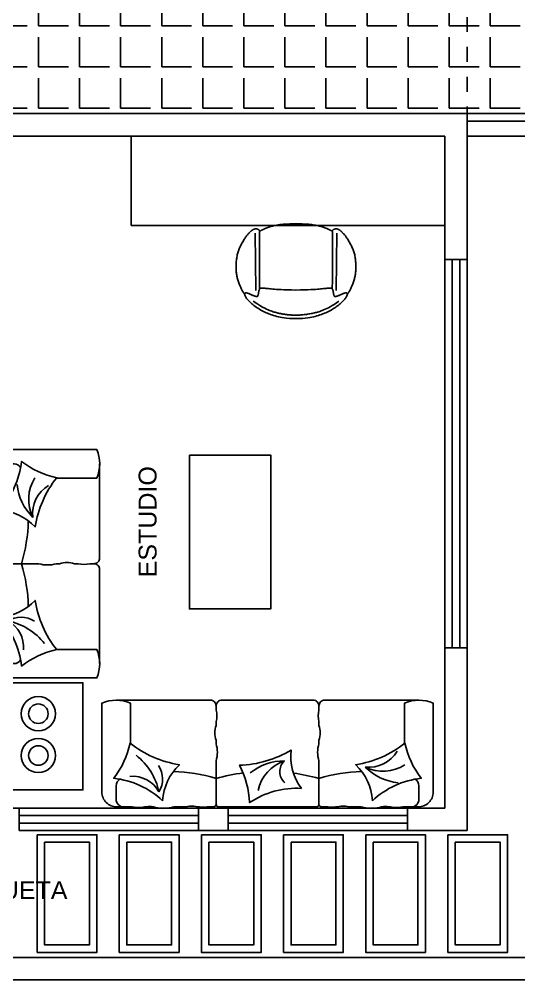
# Model space of a CAD drawing. Header units: inches. Extents: x -370 to 18, y -197 to 199.
# Drawn here: x -4.03 to -0.69, y 36.95 to 43.38 of the extents above; entities that cross this region are included whole.
import ezdxf

# ---------------------------------------------------------------- set-up
doc = ezdxf.new("R2010")
doc.units = ezdxf.units.IN
doc.header["$MEASUREMENT"] = 0
doc.linetypes.add('RAYITAS', pattern=[0.375, 0.25, -0.125])
doc.layers.add('artefactos', color=1, linetype='Continuous')
doc.layers.add('MUEBLES', color=7, linetype='Continuous')
doc.styles.get("Standard").update_dxf_attribs({"font": 'arial.ttf'})
pattern_1 = [(0, (-57.25582, 87.06278), (0, 0.275), [0.2, -0.075]), (90, (-57.25582, 87.06278), (-0.275, 2e-17), [0.2, -0.075])]

# ---------------------------------------------------------------- blocks, each defined once
blk = doc.blocks.new('mueble 3')
at = {"layer": 'artefactos', "color": 1}
for p, q in [((-0.6187, 0), (-0.5569, 0)), ((-0.3242, 0), (0.3242, 0)), ((0.6187, 0), (0.5569, 0)), ((0.6187, 0), (0.5569, 0)), ((0.9636, 0), (0.9162, 0)), ((-1.0136, -0.1422), (-1.0136, -0.05)), ((-1.0136, -0.1422), (-1.0136, -0.05)), ((-0.9636, 0), (-0.9162, 0)), ((-0.4595, 0), (-0.4618, 0)), ((-0.395, 0), (-0.3643, 0)), ((-0.3443, -0.02), (-0.3443, -0.3087)), ((-0.3443, -0.02), (-0.3443, -0.3087)), ((0.3442, -0.1913), (0.3442, -0.02)), ((0.395, 0), (0.3643, 0)), ((0.395, 0), (0.3643, 0)), ((0.4618, 0), (0.4595, 0)), ((0.4595, 0), (0.4618, 0)), ((0.9636, 0), (0.9162, 0)), ((1.0136, -0.1422), (1.0136, -0.05)), ((-0.3443, -0.4238), (-0.3443, -0.4471)), ((-0.3443, -0.4238), (-0.3443, -0.4471)), ((-0.3443, -0.5463), (-0.3443, -0.572)), ((-0.3443, -0.5463), (-0.3443, -0.572)), ((-0.3443, -0.6482), (-0.3443, -0.6768)), ((-0.3443, -0.6482), (-0.3443, -0.6768)), ((-1.0136, -0.715), (-0.918, -0.715)), ((1.0136, -0.715), (0.918, -0.715))]:
    blk.add_line(p, q, dxfattribs=at)
for points in [[(-0.918, -0.426), (-0.918, -0.6959, -0.2), (-1.1093, -0.6959), (-1.1093, -0.1, -0.414214), (-1.0092, 0), (-0.9636, 0)], [(0.918, -0.426), (0.918, -0.6959, 0.2), (1.1092, -0.6959), (1.1092, -0.1, 0.414214), (1.0092, 0), (0.9636, 0)], [(-0.918, -0.715), (-0.3825, -0.715, 0.414214), (-0.3443, -0.6768, 0.414214)], [(0.3442, -0.6482), (0.3442, -0.6768, -0.414214), (0.306, -0.715), (-0.306, -0.715, -0.414214), (-0.3443, -0.6768)], [(0.918, -0.715), (0.3825, -0.715, -0.414214), (0.3442, -0.6768, -0.414214)]]:
    blk.add_lwpolyline(points, format="xyb", dxfattribs=at)
for points in [[(-0.7024, -0.0415, 0.188011), (-0.5904, -0.2829, 0.130529), (-0.9197, -0.4274, 0.110936), (-1.0299, -0.1917, 0.162859)], [(-0.227, -0.124, -0.188011), (-0.1576, -0.3809, -0.130529), (0.1875, -0.2799, -0.110936), (0.1204, -0.0286, -0.162859)], [(0.7024, -0.0415, -0.188011), (0.5904, -0.2829, -0.130529), (0.9197, -0.4274, -0.110936), (1.0299, -0.1917, -0.162859)]]:
    blk.add_lwpolyline(points, format="xyb", close=True, dxfattribs=at)
for points in [[(-0.3443, -0.1876), (-0.3443, -0.3087)], [(0.3442, -0.1876), (0.3442, -0.3087)], [(0.3442, -0.4238), (0.3442, -0.4471)], [(0.3442, -0.5463), (0.3442, -0.572)]]:
    blk.add_lwpolyline(points, dxfattribs=at)
for centre, radius, start, end in [((-0.9162, 0.1), 0.1, 270, 278.05582), ((-0.8651, -0.2613), 0.2649, 78.49498, 98.05582), ((-0.7923, 0.0963), 0.1, 258.49498, 286.18746), ((-0.6985, -0.2269), 0.2365, 76.27426, 106.18746), ((-0.6187, 0.1), 0.1, 256.27426, 270), ((-0.4618, 0.1), 0.1, 270, 278.30333), ((-0.4284, -0.1289), 0.1313, 81.69667, 98.30333), ((-0.395, 0.1), 0.1, 261.69667, 270), ((0.395, 0.1), 0.1, 270, 278.30333), ((0.4284, -0.1289), 0.1313, 81.69667, 98.30333), ((0.4618, 0.1), 0.1, 261.69667, 270), ((0.6187, 0.1), 0.1, 270, 283.72574), ((0.6985, -0.2269), 0.2365, 73.81254, 103.72574), ((0.7923, 0.0963), 0.1, 253.81254, 281.50502), ((0.8651, -0.2613), 0.2649, 81.94418, 101.50502), ((0.9162, 0.1), 0.1, 261.94418, 270), ((-0.9636, -0.05), 0.05, 90, 180), ((-0.5569, -0.1), 0.1, 78.15566, 90), ((-0.5082, 0.1321), 0.1372, 258.15566, 281.84434), ((-0.4595, -0.1), 0.1, 90, 101.84434), ((-0.3643, -0.02), 0.02, 0, 90), ((-0.3242, -0.02), 0.02, 90, 180), ((0.3242, -0.02), 0.02, 0, 90), ((0.3643, -0.02), 0.02, 90, 180), ((0.4595, -0.1), 0.1, 78.15566, 90), ((0.5082, 0.1321), 0.1372, 258.15566, 281.84434), ((0.5569, -0.1), 0.1, 90, 101.84434), ((0.9636, -0.05), 0.05, 0, 90), ((-0.1998, -0.0535), 0.2691, 288.57332, 347.72271), ((0.8704, -0.1874), 0.1677, 148.69151, 212.72432), ((1.1395, -0.0145), 0.4212, 191.75458, 231.93116), ((0.902, -0.0074), 0.198, 207.95491, 275.63863), ((-0.9636, -0.1422), 0.05, 180, 240.31701), ((-0.9145, -0.5265), 0.367, 44.93442, 83.65551), ((-0.6593, 0.8536), 1.0913, 271.50253, 286.77711), ((0, 1.0611), 1.2988, 254.63042, 262.29637), ((-0.1808, -0.2362), 0.0985, 312.64649, 49.46411), ((0, 1.0611), 1.2988, 277.22022, 285.36958), ((0.6593, 0.8536), 1.0913, 253.22289, 268.49747), ((0.9636, -0.1422), 0.05, 299.68299, 0), ((-0.7745, -0.5083), 0.2691, 63.57332, 122.72271), ((-0.1137, 0.0584), 0.367, 269.93442, 308.65551), ((-0.681, -0.4832), 0.2175, 83.0467, 149.66841), ((-0.5345, -0.3662), 0.1988, 343.16563, 16.83437), ((0.5345, -0.3662), 0.1988, 163.16563, 196.83437), ((-0.1925, -0.4967), 0.1597, 161.89712, 198.10288), ((0.1925, -0.4967), 0.1597, 341.89712, 18.10288), ((-0.4822, -0.6101), 0.1431, 344.55144, 15.44856), ((0.4822, -0.6101), 0.1431, 164.55144, 195.44856)]:
    blk.add_arc(centre, radius, start, end, dxfattribs=at)
blk = doc.blocks.new('sillon_terraza_elev')
at = {"color": 1, "linetype": 'Continuous'}
for points in [[(3.7083, 16.2127), (3.6847, 16.2127), (3.6639, 16.212), (3.6457, 16.2108), (3.6297, 16.2091), (3.6154, 16.207), (3.6025, 16.2045), (3.5906, 16.2017), (3.5794, 16.1988), (3.5685, 16.1957), (3.5579, 16.1924), (3.5475, 16.189), (3.5374, 16.1855), (3.5275, 16.1818), (3.5179, 16.1779), (3.5085, 16.1739), (3.4993, 16.1697), (3.4903, 16.1653), (3.4816, 16.1608), (3.4731, 16.1561), (3.4648, 16.1512), (3.4567, 16.1463), (3.4489, 16.1411), (3.4412, 16.1359), (3.4338, 16.1305), (3.4266, 16.1251), (3.4197, 16.1195), (3.413, 16.114), (3.4067, 16.1084), (3.4008, 16.103), (3.3952, 16.0976), (3.3902, 16.0924), (3.3856, 16.0874), (3.3816, 16.0827), (3.3781, 16.0782), (3.3751, 16.074), (3.3725, 16.07), (3.3703, 16.0663), (3.3685, 16.0629), (3.3671, 16.0599), (3.3661, 16.0571), (3.3653, 16.0547), (3.3648, 16.0525), (3.3646, 16.0506), (3.3647, 16.049), (3.3649, 16.0475), (3.3654, 16.0462), (3.366, 16.0451), (3.3668, 16.044), (3.3678, 16.0431), (3.369, 16.0422), (3.3703, 16.0415), (3.372, 16.0411), (3.3739, 16.0408), (3.3762, 16.0408), (3.3788, 16.0412), (3.3819, 16.0419), (3.3854, 16.043), (3.3892, 16.0444), (3.3934, 16.0461), (3.3977, 16.048), (3.4022, 16.0499), (3.4068, 16.052), (3.4113, 16.054), (3.4157, 16.0559), (3.4199, 16.0577), (3.4239, 16.0594), (3.4277, 16.0608), (3.4312, 16.0621), (3.4345, 16.0632), (3.4375, 16.064), (3.4401, 16.0647), (3.4425, 16.0652), (3.4446, 16.0654), (3.4463, 16.0655), (3.4478, 16.0653), (3.449, 16.0648), (3.4501, 16.0642), (3.4511, 16.0633), (3.4519, 16.0621), (3.4526, 16.0608), (3.4533, 16.0592), (3.454, 16.0574), (3.4546, 16.0554), (3.4552, 16.0532), (3.4558, 16.051), (3.4563, 16.0486), (3.4568, 16.0461), (3.4572, 16.0435), (3.4577, 16.041), (3.4581, 16.0384), (3.4585, 16.0358), (3.4589, 16.0333), (3.4593, 16.0308), (3.4598, 16.0284), (3.4603, 16.0261), (3.4609, 16.024), (3.4615, 16.022), (3.4623, 16.0201), (3.4631, 16.0184), (3.464, 16.0169), (3.4649, 16.0155), (3.4659, 16.0142), (3.467, 16.013), (3.4682, 16.012), (3.4694, 16.0111), (3.4708, 16.0104), (3.4725, 16.0098), (3.4746, 16.0093), (3.4771, 16.009), (3.4802, 16.0089), (3.4839, 16.0089), (3.4885, 16.0091), (3.4939, 16.0095), (3.5001, 16.0101), (3.5071, 16.0108), (3.515, 16.0116), (3.5236, 16.0124), (3.5329, 16.0134), (3.543, 16.0144), (3.5537, 16.0153), (3.5651, 16.0163), (3.5777, 16.0173), (3.5921, 16.0182), (3.6087, 16.0191), (3.6281, 16.0199), (3.6508, 16.0208), (3.6773, 16.0215), (3.7083, 16.0223)], [(3.9949, 16.097), (3.9702, 16.1131), (3.9494, 16.1261), (3.9318, 16.1364), (3.9172, 16.1444), (3.9048, 16.1506), (3.8944, 16.1553), (3.8852, 16.1589), (3.877, 16.1619), (3.8691, 16.1645), (3.8616, 16.1669), (3.8545, 16.1691), (3.8477, 16.1711), (3.8413, 16.1728), (3.8353, 16.1744), (3.8296, 16.1758), (3.8243, 16.1771), (3.8193, 16.1782), (3.8147, 16.1793), (3.8102, 16.1802), (3.806, 16.181), (3.8018, 16.1818), (3.7976, 16.1826), (3.7933, 16.1833), (3.7889, 16.184), (3.7843, 16.1846), (3.7795, 16.1853), (3.7745, 16.186), (3.7694, 16.1866), (3.7642, 16.1872), (3.7589, 16.1878), (3.7535, 16.1883), (3.7481, 16.1887), (3.7427, 16.1891), (3.7372, 16.1895), (3.7317, 16.1898), (3.7261, 16.19), (3.7205, 16.1901), (3.7146, 16.1902), (3.7086, 16.1901), (3.7025, 16.19), (3.6961, 16.1899), (3.6895, 16.1896), (3.6828, 16.1892), (3.6758, 16.1888), (3.6687, 16.1882), (3.6614, 16.1875), (3.654, 16.1867), (3.6464, 16.1858), (3.6387, 16.1848), (3.6309, 16.1836), (3.6231, 16.1824), (3.6152, 16.181), (3.6074, 16.1796), (3.5997, 16.1781), (3.5922, 16.1765), (3.5848, 16.1748), (3.5776, 16.1732), (3.5706, 16.1714), (3.5635, 16.1694), (3.5562, 16.1673), (3.5487, 16.1648), (3.5407, 16.162), (3.5323, 16.1588), (3.5231, 16.1551), (3.5132, 16.1509), (3.5025, 16.1461), (3.491, 16.1405), (3.4788, 16.1341), (3.4657, 16.1266), (3.4518, 16.118), (3.4372, 16.1082), (3.4217, 16.097)], [(3.7083, 16.2127), (3.732, 16.2127), (3.7527, 16.212), (3.7709, 16.2108), (3.787, 16.2091), (3.8013, 16.207), (3.8141, 16.2045), (3.826, 16.2017), (3.8372, 16.1988), (3.8481, 16.1957), (3.8588, 16.1924), (3.8691, 16.189), (3.8793, 16.1855), (3.8891, 16.1818), (3.8988, 16.1779), (3.9082, 16.1739), (3.9174, 16.1697), (3.9263, 16.1653), (3.935, 16.1608), (3.9436, 16.1561), (3.9519, 16.1512), (3.9599, 16.1463), (3.9678, 16.1411), (3.9754, 16.1359), (3.9829, 16.1305), (3.9901, 16.1251), (3.997, 16.1195), (4.0037, 16.114), (4.01, 16.1084), (4.0159, 16.103), (4.0214, 16.0976), (4.0265, 16.0924), (4.031, 16.0874), (4.0351, 16.0827), (4.0386, 16.0782), (4.0416, 16.074), (4.0442, 16.07), (4.0463, 16.0663), (4.0481, 16.0629), (4.0495, 16.0599), (4.0506, 16.0571), (4.0513, 16.0547), (4.0518, 16.0525), (4.052, 16.0506), (4.052, 16.049), (4.0517, 16.0475), (4.0513, 16.0462), (4.0506, 16.0451), (4.0498, 16.044), (4.0488, 16.0431), (4.0477, 16.0422), (4.0463, 16.0415), (4.0447, 16.0411), (4.0428, 16.0408), (4.0405, 16.0408), (4.0379, 16.0412), (4.0348, 16.0419), (4.0313, 16.043), (4.0274, 16.0444), (4.0233, 16.0461), (4.0189, 16.048), (4.0144, 16.0499), (4.0099, 16.052), (4.0054, 16.054), (4.001, 16.0559), (3.9968, 16.0577), (3.9928, 16.0594), (3.989, 16.0608), (3.9854, 16.0621), (3.9822, 16.0632), (3.9792, 16.064), (3.9765, 16.0647), (3.9741, 16.0652), (3.9721, 16.0654), (3.9704, 16.0655), (3.9689, 16.0653), (3.9676, 16.0648), (3.9665, 16.0642), (3.9656, 16.0633), (3.9648, 16.0621), (3.964, 16.0608), (3.9633, 16.0592), (3.9627, 16.0574), (3.962, 16.0554), (3.9614, 16.0532), (3.9609, 16.051), (3.9604, 16.0486), (3.9599, 16.0461), (3.9594, 16.0435), (3.959, 16.041), (3.9586, 16.0384), (3.9582, 16.0358), (3.9578, 16.0333), (3.9573, 16.0308), (3.9569, 16.0284), (3.9564, 16.0261), (3.9558, 16.024), (3.9551, 16.022), (3.9544, 16.0201), (3.9536, 16.0184), (3.9527, 16.0169), (3.9517, 16.0155), (3.9507, 16.0142), (3.9496, 16.013), (3.9485, 16.012), (3.9472, 16.0111), (3.9458, 16.0104), (3.9441, 16.0098), (3.9421, 16.0093), (3.9396, 16.009), (3.9365, 16.0089), (3.9327, 16.0089), (3.9282, 16.0091), (3.9228, 16.0095), (3.9166, 16.0101), (3.9095, 16.0108), (3.9017, 16.0116), (3.8931, 16.0124), (3.8837, 16.0134), (3.8737, 16.0144), (3.863, 16.0153), (3.8515, 16.0163), (3.8389, 16.0173), (3.8246, 16.0182), (3.808, 16.0191), (3.7886, 16.0199), (3.7659, 16.0208), (3.7393, 16.0215), (3.7083, 16.0223)], [(3.365, 16.0532), (3.3641, 16.0516), (3.3631, 16.0498), (3.362, 16.048), (3.3609, 16.046), (3.3596, 16.0438), (3.3582, 16.0413), (3.3567, 16.0387), (3.355, 16.0357), (3.353, 16.0324), (3.351, 16.0287), (3.3487, 16.0247), (3.3464, 16.0204), (3.3439, 16.0157), (3.3414, 16.0107), (3.3388, 16.0054), (3.3362, 15.9997), (3.3335, 15.9937), (3.3309, 15.9875), (3.3284, 15.981), (3.3259, 15.9744), (3.3235, 15.9676), (3.3212, 15.9609), (3.3191, 15.9542), (3.3171, 15.9476), (3.3154, 15.9411), (3.3139, 15.9347), (3.3125, 15.9283), (3.3113, 15.9219), (3.3103, 15.9154), (3.3095, 15.9087), (3.3088, 15.9018), (3.3082, 15.8946), (3.3078, 15.8871), (3.3075, 15.8792), (3.3074, 15.8712), (3.3073, 15.863), (3.3075, 15.8548), (3.3077, 15.8466), (3.3081, 15.8385), (3.3087, 15.8305), (3.3094, 15.8228), (3.3102, 15.8152), (3.3112, 15.8079), (3.3124, 15.8007), (3.3137, 15.7936), (3.3152, 15.7866), (3.3169, 15.7798), (3.3188, 15.7729), (3.3208, 15.7661), (3.3231, 15.7593), (3.3255, 15.7526), (3.3282, 15.7458), (3.3311, 15.739), (3.3341, 15.7323), (3.3373, 15.7255), (3.3408, 15.7187), (3.3444, 15.7118), (3.3482, 15.705), (3.3521, 15.6984), (3.356, 15.6918), (3.3599, 15.6855), (3.3638, 15.6795), (3.3676, 15.6738), (3.3712, 15.6685), (3.3746, 15.6637), (3.3778, 15.6593), (3.3809, 15.6553), (3.3837, 15.6517), (3.3864, 15.6484), (3.389, 15.6453), (3.3914, 15.6426), (3.3937, 15.64), (3.3959, 15.6377), (3.398, 15.6355), (3.4, 15.6334), (3.402, 15.6316), (3.4038, 15.6298), (3.4057, 15.6281), (3.4075, 15.6266), (3.4093, 15.6251), (3.4111, 15.6237), (3.4129, 15.6223), (3.4147, 15.6211), (3.4165, 15.6199), (3.4182, 15.6188), (3.42, 15.6178), (3.4216, 15.6168), (3.4233, 15.616), (3.4249, 15.6153), (3.4264, 15.6146), (3.4279, 15.6141), (3.4293, 15.6136), (3.4307, 15.6132), (3.4321, 15.6129), (3.4335, 15.6127), (3.4349, 15.6125), (3.4363, 15.6123), (3.4377, 15.6122), (3.439, 15.6122), (3.4404, 15.6122), (3.4417, 15.6123), (3.443, 15.6124), (3.4442, 15.6125), (3.4454, 15.6127), (3.4466, 15.6129), (3.4477, 15.6131), (3.4488, 15.6134), (3.4498, 15.6137), (3.4509, 15.6141), (3.4519, 15.6145), (3.453, 15.6149), (3.454, 15.6154), (3.4551, 15.6159), (3.4562, 15.6165), (3.4573, 15.6171), (3.4583, 15.6177), (3.4594, 15.6184), (3.4603, 15.6191), (3.4612, 15.6198), (3.462, 15.6205), (3.4627, 15.6212), (3.4633, 15.6219), (3.4638, 15.6226), (3.4643, 15.6232), (3.4647, 15.6238), (3.465, 15.6244), (3.4652, 15.625), (3.4654, 15.6254), (3.4656, 15.6258), (3.4658, 15.6262), (3.4659, 15.6265), (3.4661, 15.6268), (3.4662, 15.627), (3.4663, 15.6272), (3.4663, 15.6273), (3.4664, 15.6275)], [(3.4385, 16.0259), (3.435, 15.642)], [(4.0517, 16.0532), (4.0526, 16.0516), (4.0536, 16.0498), (4.0547, 16.048), (4.0558, 16.046), (4.0571, 16.0438), (4.0584, 16.0413), (4.06, 16.0387), (4.0617, 16.0357), (4.0636, 16.0324), (4.0657, 16.0287), (4.0679, 16.0247), (4.0703, 16.0204), (4.0727, 16.0157), (4.0753, 16.0107), (4.0779, 16.0054), (4.0805, 15.9997), (4.0831, 15.9937), (4.0857, 15.9875), (4.0883, 15.981), (4.0908, 15.9744), (4.0932, 15.9676), (4.0955, 15.9609), (4.0976, 15.9542), (4.0995, 15.9476), (4.1013, 15.9411), (4.1028, 15.9347), (4.1041, 15.9283), (4.1053, 15.9219), (4.1063, 15.9154), (4.1072, 15.9087), (4.1079, 15.9018), (4.1084, 15.8946), (4.1089, 15.8871), (4.1091, 15.8792), (4.1093, 15.8712), (4.1093, 15.863), (4.1092, 15.8548), (4.1089, 15.8466), (4.1085, 15.8385), (4.108, 15.8305), (4.1073, 15.8228), (4.1065, 15.8152), (4.1055, 15.8079), (4.1043, 15.8007), (4.103, 15.7936), (4.1015, 15.7866), (4.0998, 15.7798), (4.0979, 15.7729), (4.0958, 15.7661), (4.0936, 15.7593), (4.0911, 15.7526), (4.0885, 15.7458), (4.0856, 15.739), (4.0826, 15.7323), (4.0793, 15.7255), (4.0759, 15.7187), (4.0722, 15.7118), (4.0685, 15.705), (4.0646, 15.6984), (4.0606, 15.6918), (4.0567, 15.6855), (4.0529, 15.6795), (4.0491, 15.6738), (4.0455, 15.6685), (4.0421, 15.6637), (4.0388, 15.6593), (4.0358, 15.6553), (4.0329, 15.6517), (4.0302, 15.6484), (4.0276, 15.6453), (4.0252, 15.6426), (4.0229, 15.64), (4.0207, 15.6377), (4.0186, 15.6355), (4.0166, 15.6334), (4.0147, 15.6316), (4.0128, 15.6298), (4.011, 15.6281), (4.0092, 15.6266), (4.0074, 15.6251), (4.0055, 15.6237), (4.0037, 15.6223), (4.0019, 15.6211), (4.0002, 15.6199), (3.9984, 15.6188), (3.9967, 15.6178), (3.995, 15.6168), (3.9934, 15.616), (3.9918, 15.6153), (3.9903, 15.6146), (3.9888, 15.6141), (3.9873, 15.6136), (3.9859, 15.6132), (3.9845, 15.6129), (3.9831, 15.6127), (3.9817, 15.6125), (3.9804, 15.6123), (3.979, 15.6122), (3.9776, 15.6122), (3.9763, 15.6122), (3.975, 15.6123), (3.9737, 15.6124), (3.9724, 15.6125), (3.9712, 15.6127), (3.9701, 15.6129), (3.969, 15.6131), (3.9679, 15.6134), (3.9668, 15.6137), (3.9658, 15.6141), (3.9648, 15.6145), (3.9637, 15.6149), (3.9626, 15.6154), (3.9616, 15.6159), (3.9605, 15.6165), (3.9594, 15.6171), (3.9583, 15.6177), (3.9573, 15.6184), (3.9563, 15.6191), (3.9554, 15.6198), (3.9546, 15.6205), (3.9539, 15.6212), (3.9533, 15.6219), (3.9528, 15.6226), (3.9524, 15.6232), (3.952, 15.6238), (3.9517, 15.6244), (3.9514, 15.625), (3.9512, 15.6254), (3.951, 15.6258), (3.9509, 15.6262), (3.9507, 15.6265), (3.9506, 15.6268), (3.9505, 15.627), (3.9504, 15.6272), (3.9503, 15.6273), (3.9503, 15.6275)], [(3.9781, 16.0259), (3.9817, 15.642)], [(3.465, 16.0154), (3.465, 16.0146), (3.465, 16.0136), (3.465, 16.0119), (3.465, 16.0096), (3.4649, 16.0063), (3.4649, 16.0019), (3.4649, 15.9961), (3.4649, 15.9888), (3.4648, 15.9799), (3.4648, 15.9695), (3.4647, 15.9579), (3.4646, 15.9454), (3.4646, 15.9323), (3.4645, 15.9188), (3.4644, 15.9053), (3.4644, 15.8919), (3.4643, 15.879), (3.4642, 15.8665), (3.4642, 15.8544), (3.4641, 15.8428), (3.464, 15.8316), (3.464, 15.8209), (3.4639, 15.8105), (3.4639, 15.8006), (3.4638, 15.7911), (3.4638, 15.7819), (3.4637, 15.7731), (3.4637, 15.7647), (3.4637, 15.7567), (3.4636, 15.749), (3.4636, 15.7417), (3.4635, 15.7347), (3.4635, 15.728), (3.4635, 15.7217), (3.4634, 15.7156), (3.4634, 15.7099), (3.4634, 15.7045), (3.4634, 15.6994), (3.4633, 15.6945), (3.4633, 15.6899), (3.4633, 15.6856), (3.4633, 15.6816), (3.4632, 15.6778), (3.4632, 15.6742), (3.4632, 15.6708), (3.4632, 15.6677), (3.4632, 15.6648), (3.4632, 15.6621), (3.4631, 15.6596), (3.4631, 15.6573), (3.4631, 15.6552), (3.4631, 15.6533), (3.4631, 15.6515), (3.4631, 15.6499), (3.4631, 15.6484), (3.4631, 15.6471), (3.4631, 15.6459), (3.4631, 15.6448), (3.4631, 15.6438), (3.4631, 15.643), (3.4631, 15.6422), (3.463, 15.6416), (3.463, 15.641), (3.463, 15.6405), (3.463, 15.6401), (3.463, 15.6397), (3.463, 15.6393), (3.463, 15.639), (3.463, 15.6386), (3.4631, 15.6382), (3.4631, 15.6378), (3.4631, 15.6373), (3.4631, 15.6367), (3.4632, 15.636), (3.4632, 15.6353), (3.4632, 15.6346), (3.4633, 15.6339), (3.4633, 15.6333), (3.4634, 15.6327), (3.4634, 15.6321), (3.4635, 15.6317), (3.4635, 15.6313), (3.4635, 15.6311), (3.4636, 15.6308), (3.4636, 15.6307), (3.4636, 15.6306), (3.4637, 15.6305), (3.4637, 15.6304), (3.4637, 15.6303), (3.4638, 15.6302), (3.4638, 15.6301), (3.4639, 15.63), (3.464, 15.6298), (3.4642, 15.6296), (3.4644, 15.6294), (3.4647, 15.6291), (3.465, 15.6287), (3.4655, 15.6283), (3.466, 15.6278), (3.4667, 15.6272), (3.4675, 15.6266), (3.4684, 15.626), (3.4696, 15.6252), (3.4709, 15.6244), (3.4725, 15.6235), (3.4743, 15.6225), (3.4764, 15.6214), (3.4788, 15.6202), (3.4816, 15.6189), (3.4849, 15.6175), (3.4886, 15.6159), (3.4928, 15.6141), (3.4976, 15.6121), (3.5028, 15.61), (3.5084, 15.6078), (3.5143, 15.6056), (3.5204, 15.6033), (3.5266, 15.6011), (3.5328, 15.599), (3.539, 15.597), (3.545, 15.5951), (3.5511, 15.5934), (3.5571, 15.5919), (3.5634, 15.5904), (3.57, 15.589), (3.5769, 15.5877), (3.5843, 15.5864), (3.5924, 15.5851), (3.6012, 15.5839), (3.611, 15.5827), (3.6221, 15.5816), (3.6349, 15.5806), (3.6496, 15.5798), (3.6665, 15.5793), (3.686, 15.579), (3.7083, 15.579)], [(3.9517, 16.0154), (3.9517, 16.0146), (3.9517, 16.0136), (3.9517, 16.0119), (3.9517, 16.0096), (3.9517, 16.0063), (3.9517, 16.0019), (3.9518, 15.9961), (3.9518, 15.9888), (3.9518, 15.9799), (3.9519, 15.9695), (3.952, 15.9579), (3.952, 15.9454), (3.9521, 15.9323), (3.9522, 15.9188), (3.9522, 15.9053), (3.9523, 15.8919), (3.9524, 15.879), (3.9524, 15.8665), (3.9525, 15.8544), (3.9526, 15.8428), (3.9526, 15.8316), (3.9527, 15.8209), (3.9527, 15.8105), (3.9528, 15.8006), (3.9528, 15.7911), (3.9529, 15.7819), (3.9529, 15.7731), (3.953, 15.7647), (3.953, 15.7567), (3.953, 15.749), (3.9531, 15.7417), (3.9531, 15.7347), (3.9532, 15.728), (3.9532, 15.7217), (3.9532, 15.7156), (3.9532, 15.7099), (3.9533, 15.7045), (3.9533, 15.6994), (3.9533, 15.6945), (3.9534, 15.6899), (3.9534, 15.6856), (3.9534, 15.6816), (3.9534, 15.6778), (3.9534, 15.6742), (3.9535, 15.6708), (3.9535, 15.6677), (3.9535, 15.6648), (3.9535, 15.6621), (3.9535, 15.6596), (3.9535, 15.6573), (3.9535, 15.6552), (3.9535, 15.6533), (3.9536, 15.6515), (3.9536, 15.6499), (3.9536, 15.6484), (3.9536, 15.6471), (3.9536, 15.6459), (3.9536, 15.6448), (3.9536, 15.6438), (3.9536, 15.643), (3.9536, 15.6422), (3.9536, 15.6416), (3.9536, 15.641), (3.9536, 15.6405), (3.9536, 15.6401), (3.9536, 15.6397), (3.9536, 15.6393), (3.9536, 15.639), (3.9536, 15.6386), (3.9536, 15.6382), (3.9536, 15.6378), (3.9536, 15.6373), (3.9535, 15.6367), (3.9535, 15.636), (3.9535, 15.6353), (3.9534, 15.6346), (3.9534, 15.6339), (3.9533, 15.6333), (3.9533, 15.6327), (3.9532, 15.6321), (3.9532, 15.6317), (3.9532, 15.6313), (3.9531, 15.6311), (3.9531, 15.6308), (3.9531, 15.6307), (3.953, 15.6306), (3.953, 15.6305), (3.953, 15.6304), (3.9529, 15.6303), (3.9529, 15.6302), (3.9528, 15.6301), (3.9528, 15.63), (3.9526, 15.6298), (3.9525, 15.6296), (3.9523, 15.6294), (3.952, 15.6291), (3.9516, 15.6287), (3.9512, 15.6283), (3.9507, 15.6278), (3.95, 15.6272), (3.9492, 15.6266), (3.9482, 15.626), (3.9471, 15.6252), (3.9457, 15.6244), (3.9442, 15.6235), (3.9424, 15.6225), (3.9403, 15.6214), (3.9378, 15.6202), (3.935, 15.6189), (3.9318, 15.6175), (3.9281, 15.6159), (3.9238, 15.6141), (3.9191, 15.6121), (3.9139, 15.61), (3.9083, 15.6078), (3.9024, 15.6056), (3.8963, 15.6033), (3.8901, 15.6011), (3.8838, 15.599), (3.8777, 15.597), (3.8716, 15.5951), (3.8656, 15.5934), (3.8595, 15.5919), (3.8532, 15.5904), (3.8467, 15.589), (3.8398, 15.5877), (3.8323, 15.5864), (3.8243, 15.5851), (3.8155, 15.5839), (3.8057, 15.5827), (3.7945, 15.5816), (3.7818, 15.5806), (3.7671, 15.5798), (3.7501, 15.5793), (3.7307, 15.579), (3.7083, 15.579)]]:
    blk.add_lwpolyline(points, dxfattribs=at)
blk = doc.blocks.new('sillon2_pl')
at = {"layer": 'artefactos', "color": 1}
for p, q in [((-1.4344, 0.5536), (-1.4344, 0.6459)), ((-1.4344, 0.5536), (-1.4344, 0.6459)), ((-1.3844, 0.6959), (-1.337, 0.6959)), ((-1.0394, 0.6959), (-0.9776, 0.6959)), ((-0.8802, 0.6959), (-0.8826, 0.6959)), ((-0.8158, 0.6959), (-0.785, 0.6959)), ((-0.765, 0.5046), (-0.765, 0.6759)), ((-0.765, 0.6759), (-0.765, 0.3872)), ((-0.765, 0.6759), (-0.765, 0.3872)), ((-0.7142, 0.6959), (-0.745, 0.6959)), ((-0.7142, 0.6959), (-0.745, 0.6959)), ((-0.6474, 0.6959), (-0.6498, 0.6959)), ((-0.6498, 0.6959), (-0.6474, 0.6959)), ((-0.4906, 0.6959), (-0.5524, 0.6959)), ((-0.4906, 0.6959), (-0.5524, 0.6959)), ((-0.1456, 0.6959), (-0.193, 0.6959)), ((-0.1456, 0.6959), (-0.193, 0.6959)), ((-0.0956, 0.5536), (-0.0956, 0.6459)), ((-0.765, 0.272), (-0.765, 0.2488)), ((-0.765, 0.272), (-0.765, 0.2488)), ((-0.765, 0.1495), (-0.765, 0.1239)), ((-0.765, 0.1495), (-0.765, 0.1239)), ((-0.765, 0.0476), (-0.765, 0.0191)), ((-0.765, 0.0476), (-0.765, 0.0191)), ((-1.4344, -0.0191), (-1.3388, -0.0191)), ((-0.0956, -0.0191), (-0.1913, -0.0191))]:
    blk.add_line(p, q, dxfattribs=at)
for points in [[(-1.3388, 0.2699), (-1.3388, 0, -0.2), (-1.53, 0), (-1.53, 0.5959, -0.414214), (-1.43, 0.6959), (-1.3844, 0.6959)], [(-0.1913, 0.2699), (-0.1913, 0, 0.2), (0, 0), (0, 0.5959, 0.414214), (-0.1, 0.6959), (-0.1456, 0.6959)], [(-1.3388, -0.0191), (-0.8032, -0.0191, 0.414214), (-0.765, 0.0191, 0.414214)], [(-0.1913, -0.0191), (-0.7268, -0.0191, -0.414214), (-0.765, 0.0191, -0.414214)]]:
    blk.add_lwpolyline(points, format="xyb", dxfattribs=at)
for points in [[(-1.1232, 0.6544, 0.188011), (-1.0112, 0.413, 0.130529), (-1.3404, 0.2685, 0.110936), (-1.4506, 0.5042, 0.162859)], [(-0.4068, 0.6544, -0.188011), (-0.5188, 0.413, -0.130529), (-0.1896, 0.2685, -0.110936), (-0.0794, 0.5042, -0.162859)]]:
    blk.add_lwpolyline(points, format="xyb", close=True, dxfattribs=at)
blk.add_lwpolyline([(-0.765, 0.5082), (-0.765, 0.3872)], dxfattribs=at)
blk.add_lwpolyline([(-0.765, 0.5082), (-0.765, 0.3872)], dxfattribs=at)
for centre, radius, start, end in [((-1.3844, 0.6459), 0.05, 90, 180), ((-1.337, 0.7959), 0.1, 270, 278.05582), ((-1.2858, 0.4346), 0.2649, 78.49498, 98.05582), ((-1.2131, 0.7921), 0.1, 258.49498, 286.18746), ((-1.1193, 0.469), 0.2365, 76.27426, 106.18746), ((-1.0394, 0.7959), 0.1, 256.27426, 270), ((-0.9776, 0.5959), 0.1, 78.15566, 90), ((-0.9289, 0.828), 0.1372, 258.15566, 281.84434), ((-0.8802, 0.5959), 0.1, 90, 101.84434), ((-0.8826, 0.7959), 0.1, 270, 278.30333), ((-0.8492, 0.567), 0.1313, 81.69667, 98.30333), ((-0.8158, 0.7959), 0.1, 261.69667, 270), ((-0.785, 0.6759), 0.02, 0, 90), ((-0.745, 0.6759), 0.02, 90, 180), ((-0.7142, 0.7959), 0.1, 270, 278.30333), ((-0.6808, 0.567), 0.1313, 81.69667, 98.30333), ((-0.6474, 0.7959), 0.1, 261.69667, 270), ((-0.6498, 0.5959), 0.1, 78.15566, 90), ((-0.6011, 0.828), 0.1372, 258.15566, 281.84434), ((-0.5524, 0.5959), 0.1, 90, 101.84434), ((-0.4906, 0.7959), 0.1, 270, 283.72574), ((-0.4107, 0.469), 0.2365, 73.81254, 103.72574), ((-0.3169, 0.7921), 0.1, 253.81254, 281.50502), ((-0.2442, 0.4346), 0.2649, 81.94418, 101.50502), ((-0.193, 0.7959), 0.1, 261.94418, 270), ((-0.1456, 0.6459), 0.05, 0, 90), ((-0.2389, 0.5085), 0.1677, 148.69151, 212.72432), ((0.0302, 0.6814), 0.4212, 191.75458, 231.93116), ((-0.2072, 0.6884), 0.198, 207.95491, 275.63863), ((-1.3844, 0.5536), 0.05, 180, 240.31701), ((-1.3353, 0.1693), 0.367, 44.93442, 83.65551), ((-0.1456, 0.5536), 0.05, 299.68299, 0), ((-1.1952, 0.1876), 0.2691, 63.57332, 122.72271), ((-1.08, 1.5495), 1.0913, 271.50253, 286.77711), ((-0.45, 1.5495), 1.0913, 253.22289, 268.49747), ((-1.1018, 0.2127), 0.2175, 83.0467, 149.66841), ((-0.9553, 0.3296), 0.1988, 343.16563, 16.83437), ((-0.6132, 0.1992), 0.1597, 161.89712, 198.10288), ((-0.903, 0.0858), 0.1431, 344.55144, 15.44856)]:
    blk.add_arc(centre, radius, start, end, dxfattribs=at)

msp = doc.modelspace()

# ---------------------------------------------------------------- hatches: boundary and pattern name
at = {"transparency": 33554610}
h = msp.add_hatch(dxfattribs=at)
h.set_pattern_fill('ANGLE', color=8)
h.set_pattern_definition(pattern_1)
h.paths.add_polyline_path([(-5.30628, 43.79745), (-1.03478, 43.79745), (-1.03478, 42.75021), (-0.28478, 42.75021), (-0.28478, 38.09745), (1.39736, 38.09745), (1.39736, 44.19745), (0.16522, 44.19745), (0.16522, 45.79745), (-5.30628, 45.79745)])
h.paths.add_polyline_path([(-4.45189, 44.4788, 0.9384169), (-4.47917, 44.46647, 0.2660911), (-4.13158, 44.21393, 0.9384169), (-4.12828, 44.24369, -0.265876)], flags=16)
h.paths.add_polyline_path([(-2.04367, 44.46413), (-2.01758, 44.47554), (-2.04346, 44.46449)], flags=16)
h.paths.add_polyline_path([(-1.8713, 45.15557), (-1.81596, 45.12677), (-1.76996, 45.08736), (-1.72481, 45.0356), (-1.69719, 44.98384), (-1.67848, 44.92248), (-1.6734, 44.88942), (-1.67272, 44.88445), (-1.66539, 44.82207), (-1.71551, 44.79229), (-1.74457, 44.72588), (-1.77997, 44.67381), (-1.8203, 44.62892), (-1.83452, 44.61472), (-1.82095, 44.6287), (-1.80937, 44.64108), (-1.79954, 44.65203), (-1.7912, 44.66174), (-1.7841, 44.6704), (-1.77801, 44.67818), (-1.77267, 44.68528), (-1.76787, 44.69185), (-1.76352, 44.69801), (-1.75955, 44.70385), (-1.7559, 44.70946), (-1.75251, 44.71493), (-1.74932, 44.72035), (-1.74627, 44.72581), (-1.7433, 44.7314), (-1.74035, 44.73719), (-1.73745, 44.7431), (-1.73463, 44.74905), (-1.73191, 44.75495), (-1.72933, 44.7607), (-1.72692, 44.7662), (-1.72471, 44.77138), (-1.72273, 44.77612), (-1.72101, 44.78037), (-1.71952, 44.78414), (-1.71825, 44.78747), (-1.71719, 44.79039), (-1.7163, 44.79296), (-1.71558, 44.79521), (-1.71499, 44.79718), (-1.71453, 44.79891), (-1.71416, 44.80043), (-1.71389, 44.80177), (-1.71369, 44.80294), (-1.71355, 44.80394), (-1.71347, 44.8048), (-1.71343, 44.80552), (-1.71342, 44.80613), (-1.71343, 44.80663), (-1.71345, 44.80704), (-1.71347, 44.80736), (-1.71349, 44.80762), (-1.71352, 44.80782), (-1.71355, 44.80797), (-1.71359, 44.80809), (-1.71362, 44.80818), (-1.71366, 44.80826), (-1.7137, 44.80834), (-1.71375, 44.80843), (-1.71381, 44.80854), (-1.7139, 44.80867), (-1.71403, 44.80884), (-1.7142, 44.80906), (-1.71442, 44.80933), (-1.71471, 44.80967), (-1.71505, 44.81008), (-1.71546, 44.81055), (-1.71589, 44.81105), (-1.71636, 44.81158), (-1.71682, 44.8121), (-1.71728, 44.81262), (-1.71772, 44.81311), (-1.71811, 44.81354), (-1.71845, 44.81392), (-1.71875, 44.81424), (-1.71902, 44.81452), (-1.71923, 44.81474), (-1.74194, 44.83721), (-1.76586, 44.86089), (-1.78731, 44.88212), (-1.80867, 44.90325), (-1.83416, 44.92849), (-1.85623, 44.95032), (-1.88099, 44.97483), (-1.90857, 45.00212), (-1.93709, 45.03036), (-1.96158, 45.05459), (-1.98086, 45.07367), (-2.00812, 45.05082), (-2.0087, 45.05035), (-2.05238, 45.01441), (-2.05827, 45.00943), (-2.06787, 45.00117), (-2.07866, 44.99169), (-2.09103, 44.98059), (-2.10534, 44.96749), (-2.12199, 44.95201), (-2.14134, 44.93377), (-2.16377, 44.91239), (-2.18515, 44.88996), (-2.20339, 44.87061), (-2.21887, 44.85396), (-2.23197, 44.83965), (-2.24307, 44.82728), (-2.25255, 44.81649), (-2.26081, 44.80689), (-2.26822, 44.79812), (-2.27509, 44.78985), (-2.2815, 44.78207), (-2.28744, 44.77481), (-2.32575, 44.72777), (-2.35701, 44.75034), (-2.35846, 44.75135), (-2.36056, 44.75275), (-2.36263, 44.75408), (-2.36464, 44.7553), (-2.36658, 44.7564), (-2.36844, 44.75736), (-2.37018, 44.75817), (-2.37181, 44.7588), (-2.3733, 44.75923), (-2.37467, 44.75945), (-2.37596, 44.75942), (-2.37719, 44.75913), (-2.37839, 44.75854), (-2.37958, 44.75763), (-2.3808, 44.75638), (-2.38207, 44.75477), (-2.38341, 44.75276), (-2.38483, 44.75038), (-2.38632, 44.74765), (-2.38786, 44.74457), (-2.38946, 44.74118), (-2.3911, 44.73748), (-2.39278, 44.7335), (-2.3945, 44.72926), (-2.39624, 44.72478), (-2.398, 44.72016), (-2.39977, 44.7155), (-2.40154, 44.71092), (-2.4186, 44.66834), (-2.43799, 44.71217), (-2.43874, 44.76798), (-2.4284, 44.83223), (-2.40781, 44.89204), (-2.37446, 44.95786), (-2.34204, 45.00164), (-2.28797, 45.05922), (-2.23189, 45.10828), (-2.17265, 45.14276), (-2.11125, 45.16904), (-2.0469, 45.18425), (-2.0114, 45.18659), (-2.00334, 45.18693), (-1.99566, 45.18704), (-1.98841, 45.18695), (-1.98166, 45.18664), (-1.92024, 45.18156), (-1.92794, 45.17407)], flags=16)
h.paths.add_polyline_path([(-1.6362, 45.07011), (-1.6362, 45.66598, -0.4142136), (-1.5362, 45.76598), (-1.49057, 45.76598), (-1.44317, 45.76598, 0.1609782), (-1.38358, 45.78568, 0.2503308), (-1.29139, 45.76622, -0.1312672), (-1.16935, 45.76884, 0.1809312), (-1.09976, 45.77712, 0.1761395), (-1.00696, 45.76386, 0.0491695), (-0.98735, 45.76446, -0.0980061), (-0.93642, 45.76703, 0.1710216), (-0.8712, 45.77984, 0.2617863), (-0.77322, 45.77782, 0.2532515), (-0.64263, 45.77712, 0.1809312), (-0.57304, 45.76884, -0.1312672), (-0.45101, 45.76622, 0.2503308), (-0.35881, 45.78568, 0.31355), (-0.24837, 45.75666, -0.548298), (-0.1062, 45.66598), (-0.1062, 45.07011, -0.0990195), (-0.20182, 45.05098), (-0.29745, 45.05098), (-0.83295, 45.05098, -0.4142136), (-0.8712, 45.08923, -0.4142136), (-0.90945, 45.05098), (-1.44495, 45.05098), (-1.54057, 45.05098, -0.0990195)], flags=16)
h.paths.add_polyline_path([(-0.25745, 45.45449, -0.0590552), (-0.18559, 45.5743, -0.061368), (-0.32077, 45.60592, 0.1851804), (-0.56073, 45.49867, -0.3125609)], flags=0)
h.paths.add_polyline_path([(-1.31249, 44.76736), (-0.34003, 44.76736), (-0.34003, 44.18471), (-1.31249, 44.18471)], flags=16)
h.paths.add_polyline_path([(-3.2627, 44.50259), (-2.56051, 44.50259), (-2.56051, 44.70866), (-3.2627, 44.70866)], flags=24)
h.paths.add_polyline_path([(0.62024, 40.27958), (0.62024, 40.90407), (0.41417, 40.90407), (0.41417, 40.27958)], flags=24)
h = msp.add_hatch(dxfattribs=at)
h.set_pattern_fill('ANGLE', color=8)
h.set_pattern_definition(pattern_1)
h.paths.add_polyline_path([(-1.03478, 43.79745), (-5.59702, 43.79745), (-5.59702, 43.49745), (-5.74702, 43.49745), (-5.74702, 42.75021), (-4.54702, 42.75021), (-1.03478, 42.75021)])

# ---------------------------------------------------------------- linework, layer by layer
at = {"color": 8, "linetype": 'RAYITAS', "ltscale": 0.4}
msp.add_line((-1.03478, 43.79745), (-1.03478, 42.75021), dxfattribs=at)
at = {"color": 5}
for p, q in [((-4.54702, 42.75021), (-1.03478, 42.75021)), ((-1.03478, 42.75021), (-1.03478, 41.77245)), ((-4.54702, 42.60021), (-1.18478, 42.60021)), ((-1.18478, 42.60021), (-1.18478, 41.77245)), ((-1.03478, 41.77245), (-1.18478, 41.77245)), ((-1.18478, 39.17245), (-1.18478, 38.09745)), ((-1.03478, 39.17245), (-1.18478, 39.17245)), ((-1.03478, 39.17245), (-1.03478, 37.94745)), ((-4.28478, 38.09745), (-4.03478, 38.09745)), ((-4.03478, 38.09745), (-4.03478, 37.94745)), ((-2.83478, 38.09745), (-2.83478, 37.94745)), ((-2.83478, 38.09745), (-2.63478, 38.09745)), ((-2.63478, 38.09745), (-2.63478, 37.94745)), ((-1.43478, 38.09745), (-1.43478, 37.94745)), ((-1.43478, 38.09745), (-1.18478, 38.09745)), ((-2.83478, 37.94745), (-2.63478, 37.94745)), ((-1.43478, 37.94745), (-1.03478, 37.94745))]:
    msp.add_line(p, q, dxfattribs=at)
at = {"color": 2}
for p, q in [((-3.28478, 42.00021), (-3.28478, 42.60021)), ((-1.03478, 42.60021), (-0.43478, 42.60021)), ((-3.28478, 42.00021), (-1.18478, 42.00021)), ((-1.13478, 39.17245), (-1.13478, 41.77245)), ((-1.08478, 39.17245), (-1.08478, 41.77245)), ((-4.03478, 38.04745), (-2.83478, 38.04745)), ((-2.63478, 38.04745), (-1.43478, 38.04745)), ((-4.03478, 37.99745), (-2.83478, 37.99745)), ((-2.63478, 37.99745), (-1.43478, 37.99745))]:
    msp.add_line(p, q, dxfattribs=at)
at = {"color": 1}
for p, q in [((-1.18478, 39.17245), (-1.18478, 41.77245)), ((-1.03478, 39.17245), (-1.03478, 41.77245)), ((-4.03478, 38.09745), (-2.83478, 38.09745)), ((-2.63478, 38.09745), (-1.43478, 38.09745)), ((-4.03478, 37.94745), (-2.83478, 37.94745)), ((-2.63478, 37.94745), (-1.43478, 37.94745)), ((-12.88478, 37.09745), (4.96522, 37.09745)), ((-13.03478, 36.94745), (4.96522, 36.94745))]:
    msp.add_line(p, q, dxfattribs=at)
at = {"color": 2}
for centre, radius in [((-3.90662, 38.72991), 0.11497), ((-3.90662, 38.72991), 0.06541), ((-3.90662, 38.4501), 0.11497), ((-3.90662, 38.4501), 0.06541)]:
    msp.add_circle(centre, radius, dxfattribs=at)
at = {"layer": 'MUEBLES', "color": 2}
for points in [[(0.21522, 45.79745), (0.21522, 44.24745), (1.44736, 44.24745), (1.44736, 38.04745), (-0.33478, 38.04745), (-0.33478, 42.70021), (-1.03478, 42.70021)], [(0.16522, 45.79745), (0.16522, 44.19745), (1.39736, 44.19745), (1.39736, 38.09745), (-0.28478, 38.09745), (-0.28478, 42.75021), (-1.03478, 42.75021)]]:
    msp.add_lwpolyline(points, dxfattribs=at)
msp.add_lwpolyline([(-2.89484, 40.46309), (-2.34987, 40.46309), (-2.34987, 39.43198), (-2.89484, 39.43198)], close=True, dxfattribs=at)
at = {"layer": 'MUEBLES', "color": 1}
msp.add_lwpolyline([(-4.16445, 38.93728), (-3.60821, 38.93728), (-3.60821, 38.21982), (-4.16445, 38.21982)], close=True, dxfattribs=at)
at = {"layer": 'MUEBLES', "color": 8}
for points in [[(-3.91443, 37.91961), (-3.51443, 37.91961), (-3.51443, 37.13064), (-3.91443, 37.13064)], [(-3.36443, 37.91961), (-2.96443, 37.91961), (-2.96443, 37.13064), (-3.36443, 37.13064)], [(-2.81443, 37.91961), (-2.41443, 37.91961), (-2.41443, 37.13064), (-2.81443, 37.13064)], [(-2.26443, 37.91961), (-1.86443, 37.91961), (-1.86443, 37.13064), (-2.26443, 37.13064)], [(-1.71443, 37.91961), (-1.31443, 37.91961), (-1.31443, 37.13064), (-1.71443, 37.13064)], [(-1.16443, 37.91961), (-0.76443, 37.91961), (-0.76443, 37.13064), (-1.16443, 37.13064)], [(-3.86443, 37.86961), (-3.56443, 37.86961), (-3.56443, 37.18064), (-3.86443, 37.18064)], [(-3.31443, 37.86961), (-3.01443, 37.86961), (-3.01443, 37.18064), (-3.31443, 37.18064)], [(-2.76443, 37.86961), (-2.46443, 37.86961), (-2.46443, 37.18064), (-2.76443, 37.18064)], [(-2.21443, 37.86961), (-1.91443, 37.86961), (-1.91443, 37.18064), (-2.21443, 37.18064)], [(-1.66443, 37.86961), (-1.36443, 37.86961), (-1.36443, 37.18064), (-1.66443, 37.18064)], [(-1.11443, 37.86961), (-0.81443, 37.86961), (-0.81443, 37.18064), (-1.11443, 37.18064)]]:
    msp.add_lwpolyline(points, close=True, dxfattribs=at)

# ---------------------------------------------------------------- block references
at = {"layer": 'artefactos', "xscale": -1, "rotation": 90}
msp.add_blockref('sillon2_pl', (-3.51518, 38.96992), dxfattribs=at)
at = {"layer": 'artefactos', "rotation": 179.9999999999999}
msp.add_blockref('mueble 3', (-2.37208, 38.10556), dxfattribs=at)
at = {"layer": 'MUEBLES', "rotation": 180}
msp.add_blockref('sillon_terraza_elev', (1.52687, 57.59047), dxfattribs=at)

# ---------------------------------------------------------------- texts
at = {"insert": (-3.23528, 39.64365), "char_height": 0.12, "attachment_point": 1, "rotation": 90}
msp.add_mtext('ESTUDIO', dxfattribs=at)
at = {"insert": (-4.63356, 37.60792), "char_height": 0.12, "attachment_point": 1}
msp.add_mtext('BANQUETA', dxfattribs=at)

doc.saveas('drawing.dxf')
